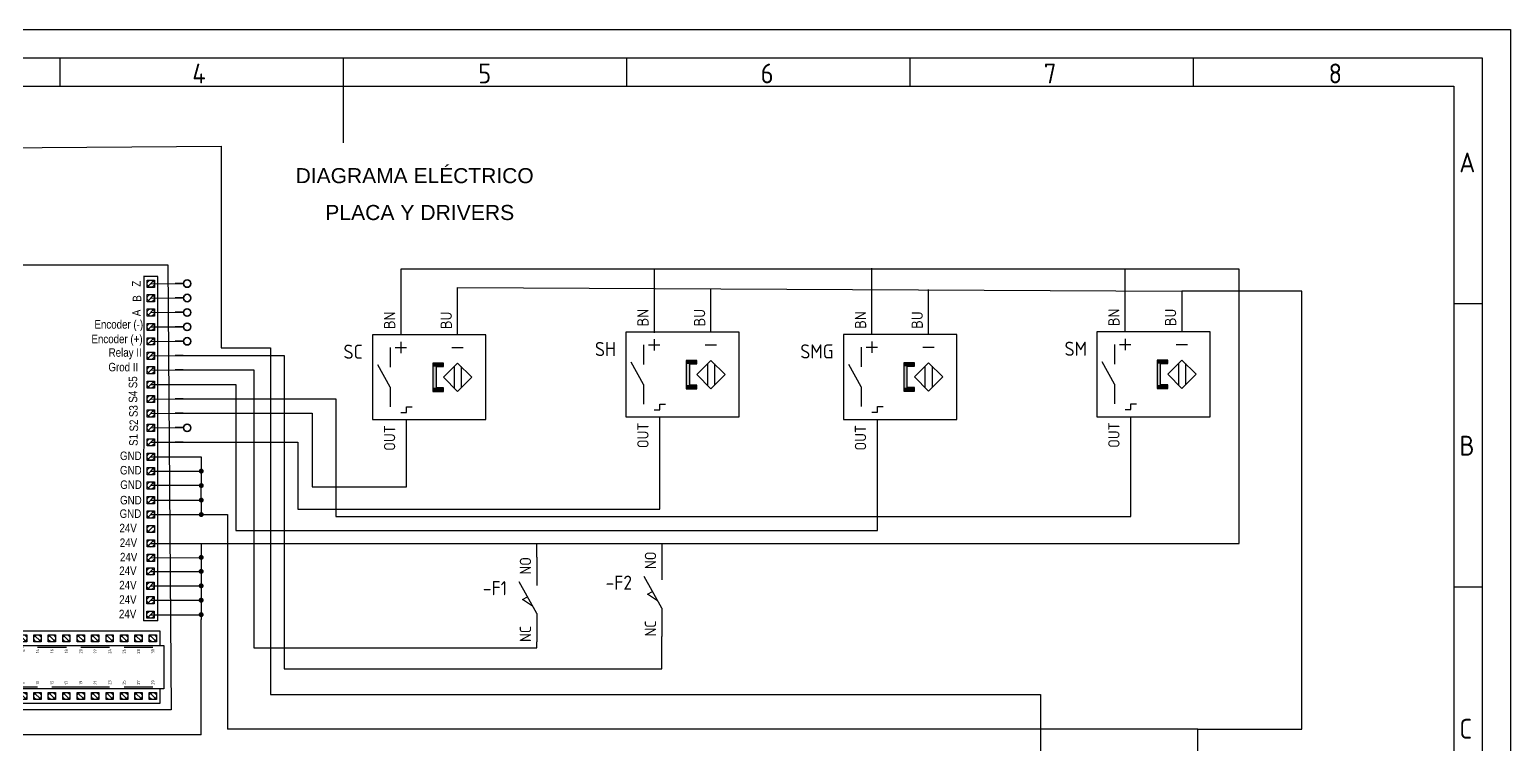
# Model space of a CAD drawing. Header units: millimetres. Extents: x 42961 to 43381, y 28224 to 28521.
# Drawn here: x 43119.8 to 43381.2, y 28394.5 to 28520.8 of the extents above; entities that cross this region are included whole.
import ezdxf
from ezdxf.enums import TextEntityAlignment as Align

# ---------------------------------------------------------------- set-up
doc = ezdxf.new("R2010")
doc.units = ezdxf.units.MM
for name, color, linetype in [('035', 5, 'Continuous'), ('07', 7, 'Continuous'), ('DESC', 7, 'Continuous'), ('MISC', 4, 'Continuous'), ('PDF_Geometría', 7, 'Continuous'), ('PDF_Rellenos sólidos', 1, 'Continuous'), ('PDF_Texto', 7, 'Continuous'), ('SYMS', 7, 'Continuous'), ('TAGS', 4, 'Continuous'), ('TERMS', 3, 'Continuous')]:
    doc.layers.add(name, color=color, linetype=linetype)
doc.styles.add('ISO Proportional', font='isocp.shx')
doc.styles.add('PDF F2', font='arial.ttf')
doc.styles.get("Standard").update_dxf_attribs({"font": 'arial.ttf'})
doc.styles.add('WD_IEC', font='ISOCP2.shx', dxfattribs={"width": 0.9, "height": 4})

# ---------------------------------------------------------------- blocks, each defined once
blk = doc.blocks.new('IEC_border_a3')
at = {"layer": '035'}
for p, q in [((164, 292), (164, 287)), ((214, 292), (214, 287)), ((264, 292), (264, 287)), ((314, 292), (314, 287)), ((364, 292), (364, 287)), ((414.97, 248.54), (409.98, 248.54)), ((414.98, 198.5), (410, 198.5))]:
    blk.add_line(p, q, dxfattribs=at)
for points in [[(0, 297), (420, 297), (420, 0), (0, 0)], [(18, 287), (410, 287), (410, 10), (18, 10)]]:
    blk.add_lwpolyline(points, close=True, dxfattribs=at)
at = {"layer": '07'}
blk.add_line((214, 287), (214, 277), dxfattribs=at)
blk.add_lwpolyline([(13, 292), (415, 292), (415, 5), (13, 5)], close=True, dxfattribs=at)
at = {"layer": '035', "style": 'ISO Proportional'}
for s, p in [('4', (187.38, 287.5)), ('5', (237.84, 287.5)), ('6', (287.69, 287.5)), ('7', (337.67, 287.5)), ('8', (387.92, 287.5)), ('A', (410.98, 271.79)), ('B', (411, 221.75)), ('C', (411, 171.75))]:
    blk.add_text(s, height=3.5, dxfattribs=at).set_placement(p)
blk = doc.blocks.new('PLCIO80MF1-130AA')
for p, q in [((116, 20), (-4, 20)), ((-4, 20), (-4, 12)), ((-2, 18), (2, 18)), ((-2, 14), (-2, 18)), ((-1.41, 17.41), (1.41, 14.59)), ((2, 18), (2, 14)), ((6, 18), (10, 18)), ((6, 14), (6, 18)), ((6.59, 17.41), (9.41, 14.59)), ((10, 18), (10, 14)), ((14, 18), (18, 18)), ((14, 14), (14, 18)), ((14.59, 17.41), (17.41, 14.59)), ((18, 18), (18, 14)), ((22, 18), (26, 18)), ((22, 18), (26, 18)), ((22, 14), (22, 18)), ((22, 14), (22, 18)), ((22.59, 17.41), (25.41, 14.59)), ((26, 18), (26, 14)), ((26, 18), (26, 14)), ((30, 18), (34, 18)), ((30, 14), (30, 18)), ((30.59, 17.41), (33.41, 14.59)), ((34, 18), (34, 14)), ((38, 18), (42, 18)), ((38, 14), (38, 18)), ((38.59, 17.41), (41.41, 14.59)), ((42, 18), (42, 14)), ((46, 18), (50, 18)), ((46, 14), (46, 18)), ((46.59, 17.41), (49.41, 14.59)), ((50, 18), (50, 14)), ((54, 18), (58, 18)), ((54, 14), (54, 18)), ((54.59, 17.41), (57.41, 14.59)), ((58, 18), (58, 14)), ((62, 18), (66, 18)), ((62, 14), (62, 18)), ((62.59, 17.41), (65.41, 14.59)), ((66, 18), (66, 14)), ((70, 18), (74, 18)), ((70, 14), (70, 18)), ((70.59, 17.41), (73.41, 14.59)), ((74, 18), (74, 14)), ((78, 18), (82, 18)), ((78, 14), (78, 18)), ((78.59, 17.41), (81.41, 14.59)), ((82, 18), (82, 14)), ((86, 18), (90, 18)), ((86, 14), (86, 18)), ((86.59, 17.41), (89.41, 14.59)), ((90, 18), (90, 14)), ((94, 18), (98, 18)), ((94, 18), (98, 18)), ((94, 14), (94, 18)), ((94, 14), (94, 18)), ((94.59, 17.41), (97.41, 14.59)), ((98, 18), (98, 14)), ((98, 18), (98, 14)), ((102, 14), (102, 18)), ((102, 14), (102, 18)), ((102, 18), (106, 18)), ((102, 18), (106, 18)), ((102.59, 17.41), (105.41, 14.59)), ((106, 18), (106, 14)), ((106, 18), (106, 14)), ((110, 14), (110, 18)), ((110, 14), (110, 18)), ((110, 18), (114, 18)), ((110, 18), (114, 18)), ((110.59, 17.41), (113.41, 14.59)), ((114, 18), (114, 14)), ((114, 18), (114, 14)), ((116, 12), (116, 20)), ((-6, 12), (118, 12)), ((-6, -12), (-6, 12)), ((2, 14), (-2, 14)), ((10, 14), (6, 14)), ((18, 14), (14, 14)), ((26, 14), (22, 14)), ((26, 14), (22, 14)), ((24, 11), (40, 11)), ((34, 14), (30, 14)), ((42, 14), (38, 14)), ((50, 14), (46, 14)), ((48, 11), (64, 11)), ((58, 14), (54, 14)), ((66, 14), (62, 14)), ((74, 14), (70, 14)), ((72, 11), (88, 11)), ((82, 14), (78, 14)), ((90, 14), (86, 14)), ((98, 14), (94, 14)), ((98, 14), (94, 14)), ((96, 11), (112, 11)), ((106, 14), (102, 14)), ((106, 14), (102, 14)), ((114, 14), (110, 14)), ((114, 14), (110, 14)), ((118, 12), (118, -12)), ((-4, -12), (-6, -12)), ((116, -12), (-4, -12)), ((-4, -12), (-4, -20)), ((-2, -18), (-2, -14)), ((-2, -14), (2, -14)), ((-1.41, -14.59), (1.41, -17.41)), ((2, -14), (2, -18)), ((6, -18), (6, -14)), ((6, -18), (6, -14)), ((6, -14), (10, -14)), ((6, -14), (10, -14)), ((6.59, -14.59), (9.41, -17.41)), ((10, -14), (10, -18)), ((10, -14), (10, -18)), ((14, -18), (14, -14)), ((14, -18), (14, -14)), ((14, -14), (18, -14)), ((14, -14), (18, -14)), ((14.59, -14.59), (17.41, -17.41)), ((16, -11), (48, -11)), ((18, -14), (18, -18)), ((18, -14), (18, -18)), ((22, -18), (22, -14)), ((22, -18), (22, -14)), ((22, -14), (26, -14)), ((22, -14), (26, -14)), ((22.59, -14.59), (25.41, -17.41)), ((26, -14), (26, -18)), ((26, -14), (26, -18)), ((30, -18), (30, -14)), ((30, -18), (30, -14)), ((30, -14), (34, -14)), ((30, -14), (34, -14)), ((30.59, -14.59), (33.41, -17.41)), ((34, -14), (34, -18)), ((34, -14), (34, -18)), ((38, -18), (38, -14)), ((38, -18), (38, -14)), ((38, -14), (42, -14)), ((38, -14), (42, -14)), ((38.59, -14.59), (41.41, -17.41)), ((42, -14), (42, -18)), ((42, -14), (42, -18)), ((46, -18), (46, -14)), ((46, -18), (46, -14)), ((46, -14), (50, -14)), ((46, -14), (50, -14)), ((46.59, -14.59), (49.41, -17.41)), ((50, -14), (50, -18)), ((50, -14), (50, -18)), ((54, -18), (54, -14)), ((54, -18), (54, -14)), ((54, -14), (58, -14)), ((54, -14), (58, -14)), ((54.59, -14.59), (57.41, -17.41)), ((56, -11), (88, -11)), ((58, -14), (58, -18)), ((58, -14), (58, -18)), ((62, -18), (62, -14)), ((62, -18), (62, -14)), ((62, -14), (66, -14)), ((62, -14), (66, -14)), ((62.59, -14.59), (65.41, -17.41)), ((66, -14), (66, -18)), ((66, -14), (66, -18)), ((70, -18), (70, -14)), ((70, -18), (70, -14)), ((70, -14), (74, -14)), ((70, -14), (74, -14)), ((70.59, -14.59), (73.41, -17.41)), ((74, -14), (74, -18)), ((74, -14), (74, -18)), ((78, -18), (78, -14)), ((78, -18), (78, -14)), ((78, -14), (82, -14)), ((78, -14), (82, -14)), ((78.59, -14.59), (81.41, -17.41)), ((82, -14), (82, -18)), ((82, -14), (82, -18)), ((86, -18), (86, -14)), ((86, -18), (86, -14)), ((86, -14), (90, -14)), ((86, -14), (90, -14)), ((86.59, -14.59), (89.41, -17.41)), ((90, -14), (90, -18)), ((90, -14), (90, -18)), ((94, -18), (94, -14)), ((94, -18), (94, -14)), ((94, -14), (98, -14)), ((94, -14), (98, -14)), ((94.59, -14.59), (97.41, -17.41)), ((96, -11), (112, -11)), ((98, -14), (98, -18)), ((98, -14), (98, -18)), ((102, -18), (102, -14)), ((102, -18), (102, -14)), ((102, -14), (106, -14)), ((102, -14), (106, -14)), ((102.59, -14.59), (105.41, -17.41)), ((106, -14), (106, -18)), ((106, -14), (106, -18)), ((110, -14), (114, -14)), ((110, -14), (114, -14)), ((110, -18), (110, -14)), ((110, -18), (110, -14)), ((110.59, -14.59), (113.41, -17.41)), ((114, -14), (114, -18)), ((114, -14), (114, -18)), ((116, -20), (116, -12)), ((118, -12), (116, -12)), ((-4, -20), (116, -20)), ((2, -18), (-2, -18)), ((10, -18), (6, -18)), ((10, -18), (6, -18)), ((18, -18), (14, -18)), ((18, -18), (14, -18)), ((26, -18), (22, -18)), ((26, -18), (22, -18)), ((34, -18), (30, -18)), ((34, -18), (30, -18)), ((42, -18), (38, -18)), ((42, -18), (38, -18)), ((50, -18), (46, -18)), ((50, -18), (46, -18)), ((58, -18), (54, -18)), ((58, -18), (54, -18)), ((66, -18), (62, -18)), ((66, -18), (62, -18)), ((74, -18), (70, -18)), ((74, -18), (70, -18)), ((82, -18), (78, -18)), ((82, -18), (78, -18)), ((90, -18), (86, -18)), ((90, -18), (86, -18)), ((98, -18), (94, -18)), ((98, -18), (94, -18)), ((106, -18), (102, -18)), ((106, -18), (102, -18)), ((114, -18), (110, -18)), ((114, -18), (110, -18))]:
    blk.add_line(p, q)
for centre in [(0, 16), (8, 16), (16, 16), (24, 16), (32, 16), (40, 16), (48, 16), (56, 16), (64, 16), (72, 16), (80, 16), (88, 16), (96, 16), (104, 16), (112, 16), (0, -16), (8, -16), (16, -16), (24, -16), (32, -16), (40, -16), (48, -16), (56, -16), (64, -16), (72, -16), (80, -16), (88, -16), (96, -16), (104, -16), (112, -16)]:
    blk.add_circle(centre, 2)
at = {"style": 'WD_IEC'}
for tag, p, height, width in [('DESCA19', (23.25, 31.96), 2, 0.9), ('DESCB19', (26.75, 31.96), 2, 0.9), ('DESCA21', (39.25, 31.96), 2, 0.9), ('DESCB21', (42.75, 31.96), 2, 0.9), ('DESCA22', (47.25, 31.96), 2, 0.9), ('DESCB22', (50.75, 31.96), 2, 0.9), ('DESCA24', (63.25, 31.96), 2, 0.9), ('DESCB24', (66.75, 31.96), 2, 0.9), ('DESCA25', (71.25, 31.96), 2, 0.9), ('DESCB25', (74.75, 31.96), 2, 0.9), ('DESCA27', (87.25, 31.96), 2, 0.9), ('DESCB27', (90.75, 31.96), 2, 0.9), ('DESCA28', (95.25, 31.96), 2, 0.9), ('DESCB28', (98.75, 31.96), 2, 0.9), ('DESCA30', (111.25, 31.96), 2, 0.9), ('DESCB30', (114.75, 31.96), 2, 0.9), ('WDTAGALT', (-25, -6), 2.5, 0.8)]:
    blk.add_attdef(tag, p, '', height=height, rotation=90, dxfattribs=dict(at, width=width))
at = {"style": 'WD_IEC', "width": 0.9}
for tag, p in [('TERM16', (1, 18.62)), ('TERM17', (9, 18.62)), ('TERM18', (17, 18.62)), ('TERM19', (25, 18.62)), ('TERM20', (33, 18.62)), ('TERM21', (41, 18.62)), ('TERM22', (49, 18.62)), ('TERM23', (57, 18.62)), ('TERM24', (65, 18.62)), ('TERM25', (73, 18.62)), ('TERM26', (81, 18.62)), ('TERM27', (89, 18.62)), ('TERM28', (97, 18.62)), ('TERM29', (105, 18.62)), ('TERM30', (113, 18.62))]:
    blk.add_attdef(tag, text='', height=2, rotation=90, dxfattribs=at).set_placement(p, align=Align.TOP_LEFT)
at = {"style": 'WD_IEC', "flags": 1}
for tag, p in [('X2TERM16', (0, 18)), ('X2TERM17', (8, 18)), ('X2TERM18', (16, 18)), ('X2TERM19', (24, 18)), ('X2TERM20', (32, 18)), ('X2TERM21', (40, 18)), ('X2TERM22', (48, 18)), ('X2TERM23', (56, 18)), ('X2TERM24', (64, 18)), ('X2TERM25', (72, 18)), ('X2TERM26', (80, 18)), ('X2TERM27', (88, 18)), ('X2TERM28', (96, 18)), ('X2TERM29', (104, 18)), ('X2TERM30', (112, 18)), ('X8TERM01', (0, -18)), ('X8TERM02', (8, -18)), ('X8TERM03', (16, -18)), ('X8TERM04', (24, -18)), ('X8TERM05', (32, -18)), ('X8TERM06', (40, -18)), ('X8TERM07', (48, -18)), ('X8TERM08', (56, -18)), ('X8TERM09', (64, -18)), ('X8TERM10', (72, -18)), ('X8TERM11', (80, -18)), ('X8TERM12', (88, -18)), ('X8TERM13', (96, -18)), ('X8TERM14', (104, -18)), ('X8TERM15', (112, -18))]:
    blk.add_attdef(tag, p, '', height=0.25, rotation=90, dxfattribs=at)
at = {"style": 'WD_IEC'}
for tag, width, p in [('TERMDESC16', 0.9, (0, 10)), ('TERMDESC17', 0.9, (8, 10)), ('TERMDESC18', 0.9, (16, 10)), ('TAGA19', 0.9, (24, 10)), ('TERMDESC20', 0.9, (32, 10)), ('TAGA21', 0.8, (40, 10)), ('TAGA22', 0.9, (48, 10)), ('TERMDESC23', 0.9, (56, 10)), ('TAGA24', 0.9, (64, 10)), ('TAGA25', 0.9, (72, 10)), ('TERMDESC26', 0.9, (80, 10)), ('TAGA27', 0.9, (88, 10)), ('TAGA28', 0.9, (96, 10)), ('TERMDESC29', 0.9, (104, 10)), ('TAGA30', 0.9, (112, 10))]:
    blk.add_attdef(tag, text='', height=1.75, rotation=90, dxfattribs=dict(at, width=width)).set_placement(p, align=Align.MIDDLE_RIGHT)
for tag, height, width, p in [('INST', 2.5, 0.8, (-28.08, 0)), ('LOC', 2.5, 0.8, (-21.36, 0)), ('MFG', 1.25, 0.8, (-19.36, 0)), ('CAT', 1.25, 0.9, (-17.61, 0)), ('DESC', 1.25, 0.8, (-10.83, 0))]:
    blk.add_attdef(tag, text='', height=height, rotation=90, dxfattribs=dict(at, width=width)).set_placement(p, align=Align.CENTER)
at = {"linetype": 'Continuous', "style": 'WD_IEC', "flags": 9}
for tag, p in [('ASSYCODE', (-19.5, 3.68)), ('FAMILY', (-19.11, 3.69))]:
    blk.add_attdef(tag, text='', height=0.16, rotation=90, dxfattribs=at).set_placement(p, align=Align.CENTER)
at = {"style": 'WD_IEC'}
for tag, height, p in [('LINE1', 1.75, (-15.36, 0)), ('LINE2', 1.75, (-12.86, 0)), ('TAG1', 2.5, (-8, 0))]:
    blk.add_attdef(tag, text='', height=height, rotation=90, dxfattribs=at).set_placement(p, align=Align.CENTER)
for tag, width, p in [('TERMDESC01', 0.9, (0, -9.72)), ('TERMDESC02', 0.9, (8, -9.72)), ('TERMDESC05', 0.9, (32, -9.72)), ('TERMDESC10', 0.9, (72, -9.72)), ('TERMDESC14', 0.9, (104, -9.72)), ('TAGA03', 0.9, (16, -9.72)), ('TAGA04', 0.9, (24, -9.72)), ('TAGA06', 0.9, (40, -9.72)), ('TAGA07', 0.8, (48, -9.72)), ('TAGA08', 0.9, (56, -9.72)), ('TAGA09', 0.9, (64, -9.72)), ('TAGA11', 0.9, (80, -9.72)), ('TAGA11', 0.9, (80, -9.72)), ('TAGA12', 0.9, (88, -9.72)), ('TAGA13', 0.9, (96, -9.72)), ('TAGA15', 0.9, (112, -9.72))]:
    blk.add_attdef(tag, text='', height=1.75, rotation=90, dxfattribs=dict(at, width=width)).set_placement(p, align=Align.MIDDLE_LEFT)
at = {"style": 'WD_IEC', "width": 0.9}
for tag, p in [('TERM01', (1, -18.46)), ('TERM02', (9, -18.52)), ('TERM03', (17, -18.52)), ('TERM04', (25, -18.52)), ('TERM05', (33, -18.52)), ('TERM06', (41, -18.52)), ('TERM07', (49, -18.52)), ('TERM08', (57, -18.52)), ('TERM09', (65, -18.52)), ('TERM10', (73, -18.52)), ('TERM11', (81, -18.52)), ('TERM12', (89, -18.52)), ('TERM13', (97, -18.52)), ('TERM14', (105, -18.52)), ('TERM15', (113, -18.52))]:
    blk.add_attdef(tag, text='', height=2, rotation=90, dxfattribs=at).set_placement(p, align=Align.TOP_RIGHT)
for tag, p in [('DESCA03', (15.25, -32.04)), ('DESCB03', (18.75, -32.04)), ('DESCA04', (23.25, -32.04)), ('DESCB04', (26.75, -32.04)), ('DESCA06', (39.25, -32.04)), ('DESCB06', (42.75, -32.04)), ('DESCA07', (47.25, -32.04)), ('DESCB07', (50.75, -32.04)), ('DESCA08', (55.25, -32.04)), ('DESCB08', (58.75, -32.04)), ('DESCA09', (63.25, -32.04)), ('DESCB09', (66.75, -32.04)), ('DESCA11', (79.25, -32.04)), ('DESCB11', (82.75, -32.04)), ('DESCA12', (87.25, -32.04)), ('DESCB12', (90.75, -32.04)), ('DESCA13', (95.25, -32.04)), ('DESCB13', (98.75, -32.04)), ('DESCA15', (111.25, -32.04)), ('DESCB15', (114.75, -32.04))]:
    blk.add_attdef(tag, text='', height=2, rotation=90, dxfattribs=at).set_placement(p, align=Align.RIGHT)
blk = doc.blocks.new('VLS11')
for p, q in [((0, 7.5), (0, 2.5)), ((0, -2.5), (-3.12, 3.12)), ((-2.5, 0), (-1.65, 0.47)), ((-0.74, -1.18), (-2.5, 0)), ((0, -2.5), (0, -7.5))]:
    blk.add_line(p, q)
at = {"style": 'WD_IEC'}
for tag, p in [('INST', (-5.25, 6.75)), ('LOC', (-5.25, 3.75)), ('TAG1', (-5.25, 0.75)), ('XREF', (-5.25, -3.75)), ('DESC1', (-5.25, -6.75)), ('DESC2', (-5.25, -9.75)), ('DESC3', (-5.25, -12.75))]:
    blk.add_attdef(tag, text='', height=2.5, dxfattribs=at).set_placement(p, align=Align.RIGHT)
at = {"style": 'WD_IEC', "flags": 1}
for tag, p, height in [('MFG', (2.75, 6.5), 1.5), ('X2TERM01', (0, 7.5), 0.32), ('CAT', (2.75, 4), 1.5), ('X4LINK', (-3.42, 0), 0.32), ('X1LINK', (0, 0), 0.32), ('CONTACT', (1, -2.5), 1), ('ASSYCODE', (1, -4), 1), ('FAMILY', (1, -5.5), 1), ('COMMON', (2.25, -3.75), 1), ('X8TERM02', (0, -7.5), 0.32), ('CATDESC', (1, -7), 1)]:
    blk.add_attdef(tag, p, '', height=height, dxfattribs=at)
at = {"style": 'WD_IEC'}
blk.add_attdef('TERM01', text='', height=2, rotation=90, dxfattribs=at).set_placement((-1, 7.5), align=Align.RIGHT)
blk.add_attdef('TERM02', (-1, -7.5), '', height=2, rotation=90, dxfattribs=at)
at = {"lineweight": 15, "style": 'WD_IEC'}
blk.add_attdef('WDTAGALT', text='', height=2.5, dxfattribs=at).set_placement((-5.25, -15.75), align=Align.RIGHT)
blk = doc.blocks.new('VPX11M3')
for p, q in [((-1.875, 5.25), (-1.875, 1.75)), ((-1, 5.25), (1, 5.25)), ((0, 6.25), (0, 4.25)), ((9, 5.25), (11, 5.25)), ((-1.875, -1.75), (-4.0625, 2.1875)), ((9.375, 1.875), (9.375, -1.875)), ((10.625, 1.875), (10.625, -1.875)), ((-1.875, -1.75), (-1.875, -5.25)), ((0, -6.25), (1, -6.25)), ((1, -6.25), (1, -5.25)), ((1, -5.25), (2, -5.25))]:
    blk.add_line(p, q)
for points in [[(-5, -7.5), (15, -7.5), (15, 7.5), (-5, 7.5)], [(6.25, 1.875), (7.5, 1.875), (7.5, 2.5), (5.625, 2.5), (5.625, -2.5), (7.5, -2.5), (7.5, -1.875), (6.25, -1.875)], [(10, 2.5), (12.5, 0), (10, -2.5), (7.5, 0)]]:
    blk.add_lwpolyline(points, close=True)
for points in [[(5.625, 2.5), (5.625, 1.875), (7.5, 2.5), (7.5, 1.875)], [(5.625, 1.875), (5.625, -1.875), (6.25, 1.875), (6.25, -1.875)], [(5.625, -1.875), (5.625, -2.5), (7.5, -1.875), (7.5, -2.5)]]:
    blk.add_solid(points)
at = {"style": 'WD_IEC'}
for tag, p in [('TERM02', (-1, 8.5)), ('TERM03', (9, 8.5))]:
    blk.add_attdef(tag, p, '', height=2, rotation=90, dxfattribs=at)
for tag, p in [('INST', (-6.75, 10.25)), ('LOC', (-6.75, 6.75)), ('TAG1', (-6.75, 3.25)), ('DESC1', (-6.75, -5.2)), ('DESC2', (-6.75, -8.7)), ('DESC3', (-6.75, -12.2))]:
    blk.add_attdef(tag, text='', height=2.5, dxfattribs=at).set_placement(p, align=Align.RIGHT)
at = {"style": 'WD_IEC', "flags": 1}
for tag, p, height in [('MFG', (17.75, 6.5), 1.5), ('X2TERM02', (0, 7.5), 0.32), ('X2TERM03', (10, 7.5), 0.32), ('CAT', (17.75, 4), 1.5), ('ASSYCODE', (16, -4), 1), ('FAMILY', (16, -5.5), 1), ('X8TERM01', (0, -7.5), 0.32), ('CATDESC', (16, -7), 1)]:
    blk.add_attdef(tag, p, '', height=height, dxfattribs=at)
at = {"lineweight": 15, "style": 'WD_IEC'}
for tag, p in [('XREF', (-6.75, -1.35)), ('WDTAGALT', (-6.75, -15.125))]:
    blk.add_attdef(tag, text='', height=2.5, dxfattribs=at).set_placement(p, align=Align.RIGHT)
at = {"style": 'WD_IEC'}
blk.add_attdef('TERM01', text='', height=2, rotation=90, dxfattribs=at).set_placement((-1, -8.5), align=Align.RIGHT)

msp = doc.modelspace()

# ---------------------------------------------------------------- hatches: boundary and pattern name
at = {"layer": 'PDF_Rellenos sólidos', "transparency": 33554559}
for points in [[(43150.59, 28442.79, 0.414668), (43150.14, 28443.24), (43150.14, 28443.24, 0.414668), (43149.7, 28442.79), (43149.7, 28442.79, 0.414668), (43150.14, 28442.35), (43150.14, 28442.35, 0.414668)], [(43150.59, 28440.25, 0.414668), (43150.14, 28440.69), (43150.14, 28440.69, 0.414668), (43149.7, 28440.25), (43149.7, 28440.25, 0.414668), (43150.14, 28439.8), (43150.14, 28439.8, 0.414668)], [(43150.59, 28437.67, 0.414668), (43150.14, 28438.12), (43150.14, 28438.12, 0.414668), (43149.7, 28437.67), (43149.7, 28437.67, 0.414668), (43150.14, 28437.23), (43150.14, 28437.23, 0.414668)], [(43150.59, 28435.13, 0.414668), (43150.14, 28435.57), (43150.14, 28435.57, 0.414668), (43149.7, 28435.13), (43149.7, 28435.13, 0.414668), (43150.14, 28434.68), (43150.14, 28434.68, 0.414668)]]:
    msp.add_hatch(color=0, dxfattribs=at).paths.add_polyline_path(points)
at = {"layer": 'PDF_Rellenos sólidos', "true_color": 0x800000, "transparency": 33554559}
for points in [[(43150.57, 28427.56, 0.414668), (43150.13, 28428), (43150.13, 28428, 0.414668), (43149.68, 28427.56), (43149.68, 28427.56, 0.414668), (43150.13, 28427.11), (43150.13, 28427.11, 0.414668)], [(43150.57, 28425.08, 0.414668), (43150.13, 28425.53), (43150.13, 28425.53, 0.414668), (43149.68, 28425.08), (43149.68, 28425.08, 0.414668), (43150.13, 28424.64), (43150.13, 28424.64, 0.414668)], [(43150.57, 28422.54, 0.414668), (43150.13, 28422.98), (43150.13, 28422.98, 0.414668), (43149.68, 28422.54), (43149.68, 28422.54, 0.414668), (43150.13, 28422.09), (43150.13, 28422.09, 0.414668)], [(43150.57, 28419.99, 0.414668), (43150.13, 28420.44), (43150.13, 28420.44, 0.414668), (43149.68, 28419.99), (43149.68, 28419.99, 0.414668), (43150.13, 28419.54), (43150.13, 28419.54, 0.414668)], [(43150.57, 28417.44, 0.414668), (43150.13, 28417.89), (43150.13, 28417.89, 0.414668), (43149.68, 28417.44), (43149.68, 28417.44, 0.414668), (43150.13, 28417), (43150.13, 28417, 0.414668)]]:
    msp.add_hatch(color=16, dxfattribs=at).paths.add_polyline_path(points)

# ---------------------------------------------------------------- linework, layer by layer
at = {"color": 1}
for p, q in [((43050.5, 28499.44), (43153.63, 28500.19)), ((43153.63, 28500.19), (43153.63, 28464.56)), ((43333.34, 28478.49), (43185.38, 28478.49)), ((43185.38, 28478.49), (43185.38, 28466.91)), ((43230.09, 28478.44), (43230.09, 28467.25)), ((43268.49, 28466.97), (43268.49, 28478.65)), ((43313.21, 28467.43), (43313.21, 28478.52)), ((43333.34, 28430.03), (43333.34, 28478.49)), ((43153.63, 28464.56), (43162.35, 28464.56)), ((43162.35, 28464.56), (43162.35, 28403.34)), ((43141.23, 28430.03), (43150.13, 28430.03)), ((43150.13, 28430.03), (43150.13, 28425.08)), ((43150.13, 28430.03), (43231.42, 28430.03)), ((43209.35, 28427.62), (43209.35, 28430)), ((43231.42, 28430.03), (43231.42, 28428.59)), ((43231.42, 28430.03), (43333.34, 28430.03)), ((43141.23, 28427.49), (43150.13, 28427.56)), ((43141.2, 28425.08), (43150.13, 28425.08)), ((43150.13, 28425.08), (43150.13, 28419.99)), ((43141.2, 28422.54), (43150.13, 28422.54)), ((43141.2, 28419.99), (43150.13, 28419.99)), ((43150.13, 28419.99), (43150.13, 28417.44)), ((43141.2, 28417.44), (43150.13, 28417.44)), ((43150.13, 28417.44), (43150.13, 28416.56)), ((43150.13, 28396.24), (43150.13, 28416.56)), ((43162.35, 28403.34), (43298.27, 28403.34)), ((43298.27, 28403.34), (43298.27, 28384.77)), ((43150.13, 28396.24), (43066.1, 28396.24))]:
    msp.add_line(p, q, dxfattribs=at)
for p, q in [((43139.99, 28477.14), (43139.92, 28416.33)), ((43142.49, 28477.17), (43139.95, 28477.17)), ((43140.58, 28475.26), (43140.58, 28476.54)), ((43140.58, 28476.54), (43141.86, 28476.54)), ((43141.86, 28475.26), (43140.58, 28475.26)), ((43141.67, 28476.35), (43140.77, 28475.45)), ((43141.22, 28475.9), (43145.55, 28475.95)), ((43141.86, 28476.54), (43141.86, 28475.26)), ((43142.48, 28416.37), (43142.49, 28477.17)), ((43195.38, 28466.91), (43195.38, 28475.21)), ((43195.38, 28475.21), (43323.21, 28474.58)), ((43140.58, 28472.72), (43140.58, 28473.99)), ((43140.58, 28473.99), (43141.86, 28473.99)), ((43141.86, 28472.72), (43140.58, 28472.72)), ((43141.67, 28473.8), (43140.77, 28472.9)), ((43141.22, 28473.35), (43145.55, 28473.4)), ((43141.86, 28473.99), (43141.86, 28472.72)), ((43240.09, 28467.39), (43240.09, 28475.08)), ((43278.49, 28467.02), (43278.49, 28474.85)), ((43323.21, 28474.58), (43323.21, 28467.36)), ((43344.4, 28474.58), (43323.21, 28474.58)), ((43344.4, 28397.21), (43344.4, 28474.58)), ((43140.58, 28470.17), (43140.58, 28471.44)), ((43140.58, 28471.44), (43141.86, 28471.44)), ((43141.86, 28470.17), (43140.58, 28470.17)), ((43141.67, 28471.26), (43140.77, 28470.36)), ((43141.22, 28470.81), (43145.55, 28470.86)), ((43141.86, 28471.44), (43141.86, 28470.17)), ((43140.58, 28467.62), (43140.58, 28468.9)), ((43140.58, 28467.62), (43140.58, 28468.9)), ((43140.58, 28468.9), (43141.86, 28468.9)), ((43140.58, 28468.9), (43141.86, 28468.9)), ((43141.86, 28467.62), (43140.58, 28467.62)), ((43141.86, 28467.62), (43140.58, 28467.62)), ((43141.67, 28468.71), (43140.77, 28467.81)), ((43141.22, 28468.26), (43145.55, 28468.31)), ((43141.86, 28468.9), (43141.86, 28467.62)), ((43141.86, 28468.9), (43141.86, 28467.62)), ((43140.58, 28465.08), (43140.58, 28466.35)), ((43140.58, 28466.35), (43141.86, 28466.35)), ((43141.86, 28465.08), (43140.58, 28465.08)), ((43141.67, 28466.16), (43140.77, 28465.26)), ((43141.22, 28465.71), (43145.55, 28465.76)), ((43141.86, 28466.35), (43141.86, 28465.08)), ((43140.58, 28462.53), (43140.58, 28463.8)), ((43140.58, 28463.8), (43141.86, 28463.8)), ((43141.86, 28462.53), (43140.58, 28462.53)), ((43141.67, 28463.62), (43140.77, 28462.72)), ((43141.22, 28463.17), (43145.55, 28463.22)), ((43141.86, 28463.8), (43141.86, 28462.53)), ((43140.58, 28459.98), (43140.58, 28461.26)), ((43140.58, 28461.26), (43141.86, 28461.26)), ((43141.86, 28459.98), (43140.58, 28459.98)), ((43141.67, 28461.07), (43140.77, 28460.17)), ((43141.22, 28460.62), (43145.55, 28460.67)), ((43141.86, 28461.26), (43141.86, 28459.98)), ((43140.58, 28457.44), (43140.58, 28458.71)), ((43140.58, 28458.71), (43141.86, 28458.71)), ((43141.86, 28457.44), (43140.58, 28457.44)), ((43141.67, 28458.52), (43140.77, 28457.62)), ((43141.22, 28458.07), (43145.55, 28458.12)), ((43141.86, 28458.71), (43141.86, 28457.44)), ((43140.58, 28454.89), (43140.58, 28456.16)), ((43140.58, 28456.16), (43141.86, 28456.16)), ((43141.86, 28454.89), (43140.58, 28454.89)), ((43141.67, 28455.98), (43140.77, 28455.08)), ((43141.22, 28455.53), (43145.55, 28455.58)), ((43141.86, 28456.16), (43141.86, 28454.89)), ((43140.58, 28452.34), (43140.58, 28453.62)), ((43140.58, 28453.62), (43141.86, 28453.62)), ((43141.86, 28452.34), (43140.58, 28452.34)), ((43141.67, 28453.43), (43140.77, 28452.53)), ((43141.22, 28452.98), (43145.55, 28453.03)), ((43141.86, 28453.62), (43141.86, 28452.34)), ((43140.58, 28449.8), (43140.58, 28451.07)), ((43140.58, 28451.07), (43141.86, 28451.07)), ((43141.86, 28449.8), (43140.58, 28449.8)), ((43141.67, 28450.88), (43140.77, 28449.98)), ((43141.22, 28450.43), (43145.55, 28450.48)), ((43141.86, 28451.07), (43141.86, 28449.8)), ((43140.58, 28447.25), (43140.58, 28448.52)), ((43140.58, 28448.52), (43141.86, 28448.52)), ((43141.86, 28447.25), (43140.58, 28447.25)), ((43141.67, 28448.34), (43140.77, 28447.44)), ((43141.22, 28447.89), (43145.55, 28447.94)), ((43141.86, 28448.52), (43141.86, 28447.25)), ((43140.58, 28444.7), (43140.58, 28445.98)), ((43140.58, 28444.7), (43140.58, 28445.98)), ((43140.58, 28445.98), (43141.86, 28445.98)), ((43140.58, 28445.98), (43141.86, 28445.98)), ((43141.86, 28444.7), (43140.58, 28444.7)), ((43141.86, 28444.7), (43140.58, 28444.7)), ((43141.67, 28445.79), (43140.77, 28444.89)), ((43141.22, 28445.34), (43150.14, 28445.34)), ((43141.86, 28445.98), (43141.86, 28444.7)), ((43141.86, 28445.98), (43141.86, 28444.7)), ((43150.14, 28445.34), (43150.14, 28442.79)), ((43140.58, 28443.43), (43141.86, 28443.43)), ((43140.58, 28443.43), (43141.86, 28443.43)), ((43140.58, 28442.16), (43140.58, 28443.43)), ((43140.58, 28442.16), (43140.58, 28443.43)), ((43141.86, 28442.16), (43140.58, 28442.16)), ((43141.86, 28442.16), (43140.58, 28442.16)), ((43141.67, 28443.24), (43140.77, 28442.34)), ((43141.22, 28442.79), (43150.14, 28442.79)), ((43141.86, 28443.43), (43141.86, 28442.16)), ((43141.86, 28443.43), (43141.86, 28442.16)), ((43150.14, 28442.79), (43150.14, 28440.25)), ((43140.58, 28440.88), (43141.86, 28440.88)), ((43140.58, 28440.88), (43141.86, 28440.88)), ((43140.58, 28439.61), (43140.58, 28440.88)), ((43140.58, 28439.61), (43140.58, 28440.88)), ((43141.86, 28439.61), (43140.58, 28439.61)), ((43141.86, 28439.61), (43140.58, 28439.61)), ((43141.67, 28440.7), (43140.77, 28439.8)), ((43150.14, 28440.25), (43141.22, 28440.25)), ((43141.86, 28440.88), (43141.86, 28439.61)), ((43141.86, 28440.88), (43141.86, 28439.61)), ((43150.14, 28437.67), (43150.14, 28440.25)), ((43140.59, 28437.04), (43140.59, 28438.31)), ((43140.59, 28438.31), (43141.87, 28438.31)), ((43141.87, 28437.04), (43140.59, 28437.04)), ((43141.68, 28438.12), (43140.78, 28437.22)), ((43141.23, 28437.67), (43150.14, 28437.67)), ((43141.87, 28438.31), (43141.87, 28437.04)), ((43150.14, 28437.67), (43150.14, 28435.13)), ((43140.59, 28434.49), (43140.59, 28435.76)), ((43140.59, 28435.76), (43141.87, 28435.76)), ((43141.87, 28434.49), (43140.59, 28434.49)), ((43141.68, 28435.58), (43140.78, 28434.68)), ((43141.23, 28435.13), (43150.14, 28435.13)), ((43141.87, 28435.76), (43141.87, 28434.49)), ((43150.14, 28435.13), (43154.79, 28435.13)), ((43154.79, 28435.13), (43154.79, 28397.21)), ((43140.59, 28431.94), (43140.59, 28433.22)), ((43140.59, 28433.22), (43141.87, 28433.22)), ((43141.87, 28431.94), (43140.59, 28431.94)), ((43141.68, 28433.03), (43140.78, 28432.13)), ((43141.87, 28433.22), (43141.87, 28431.94)), ((43140.59, 28429.4), (43140.59, 28430.67)), ((43140.59, 28429.4), (43140.59, 28430.67)), ((43140.59, 28430.67), (43141.87, 28430.67)), ((43140.59, 28430.67), (43141.87, 28430.67)), ((43141.87, 28429.4), (43140.59, 28429.4)), ((43141.87, 28429.4), (43140.59, 28429.4)), ((43141.68, 28430.48), (43140.78, 28429.58)), ((43141.87, 28430.67), (43141.87, 28429.4)), ((43141.87, 28430.67), (43141.87, 28429.4)), ((43140.56, 28424.45), (43140.56, 28425.72)), ((43140.56, 28425.72), (43141.83, 28425.72)), ((43140.59, 28426.85), (43140.59, 28428.12)), ((43140.59, 28428.12), (43141.87, 28428.12)), ((43141.87, 28426.85), (43140.59, 28426.85)), ((43141.65, 28425.53), (43140.75, 28424.63)), ((43141.68, 28427.94), (43140.78, 28427.04)), ((43141.83, 28425.72), (43141.83, 28424.45)), ((43141.87, 28428.12), (43141.87, 28426.85)), ((43141.83, 28424.45), (43140.56, 28424.45)), ((43140.56, 28421.9), (43140.56, 28423.17)), ((43140.56, 28423.17), (43141.83, 28423.17)), ((43141.65, 28422.99), (43140.75, 28422.09)), ((43141.83, 28423.17), (43141.83, 28421.9)), ((43141.83, 28421.9), (43140.56, 28421.9)), ((43140.56, 28419.35), (43140.56, 28420.63)), ((43140.56, 28420.63), (43141.83, 28420.63)), ((43141.65, 28420.44), (43140.75, 28419.54)), ((43141.83, 28420.63), (43141.83, 28419.35)), ((43141.83, 28419.35), (43140.56, 28419.35)), ((43140.56, 28416.81), (43140.56, 28418.08)), ((43140.56, 28416.81), (43140.56, 28418.08)), ((43140.56, 28418.08), (43141.83, 28418.08)), ((43140.56, 28418.08), (43141.83, 28418.08)), ((43141.65, 28417.89), (43140.75, 28416.99)), ((43141.83, 28418.08), (43141.83, 28416.81)), ((43141.83, 28418.08), (43141.83, 28416.81)), ((43142.47, 28416.33), (43139.92, 28416.33)), ((43141.83, 28416.81), (43140.56, 28416.81)), ((43141.83, 28416.81), (43140.56, 28416.81)), ((43209.35, 28411.58), (43209.35, 28412.62)), ((43326.02, 28397.21), (43154.79, 28397.21)), ((43326.02, 28376.08), (43326.02, 28397.21)), ((43326.02, 28397.21), (43344.4, 28397.21))]:
    msp.add_line(p, q)
at = {"color": 30}
for p, q in [((43146.92, 28463.22), (43164.79, 28463.22)), ((43164.79, 28463.22), (43164.79, 28407.9)), ((43146.92, 28460.67), (43159.43, 28460.67)), ((43159.43, 28460.67), (43159.43, 28411.58)), ((43145.55, 28458.12), (43156.23, 28458.12)), ((43156.23, 28458.12), (43156.23, 28432.28)), ((43146.92, 28455.58), (43173.87, 28455.58)), ((43173.87, 28455.58), (43173.87, 28434.8)), ((43146.92, 28453.03), (43169.69, 28453.03)), ((43169.69, 28453.03), (43169.69, 28440.03)), ((43186.38, 28440.03), (43186.38, 28451.92)), ((43231.09, 28436.07), (43231.09, 28452.36)), ((43269.49, 28432.28), (43269.49, 28451.92)), ((43314.21, 28434.8), (43314.21, 28452.43)), ((43146.92, 28447.94), (43167.19, 28447.94)), ((43167.19, 28447.94), (43167.19, 28436.07)), ((43169.69, 28440.03), (43186.38, 28440.03)), ((43167.19, 28436.07), (43231.09, 28436.07)), ((43173.87, 28434.8), (43314.21, 28434.8)), ((43156.23, 28432.28), (43269.49, 28432.28)), ((43231.42, 28407.9), (43231.42, 28413.59)), ((43159.43, 28411.58), (43209.35, 28411.58)), ((43164.79, 28407.9), (43231.42, 28407.9))]:
    msp.add_line(p, q, dxfattribs=at)
msp.add_lwpolyline([(43045.83, 28479.21), (43144.23, 28479.21), (43144.85, 28400.63), (43045.13, 28400.63)], close=True)
for centre in [(43141.22, 28475.9), (43141.22, 28473.35), (43141.22, 28470.81), (43141.22, 28468.26), (43141.22, 28465.71), (43141.22, 28463.17), (43141.22, 28460.62), (43141.22, 28458.07), (43141.22, 28455.53), (43141.22, 28452.98), (43141.22, 28450.43), (43141.22, 28447.89), (43141.22, 28445.34), (43141.22, 28442.79), (43141.22, 28440.25), (43141.23, 28437.67), (43141.23, 28435.13), (43141.23, 28432.58), (43141.23, 28430.03), (43141.2, 28425.08), (43141.23, 28427.49), (43141.2, 28422.54), (43141.2, 28419.99), (43141.2, 28417.44)]:
    msp.add_circle(centre, 0.637)
at = {"layer": 'PDF_Geometría', "lineweight": 35}
for points in [[(43146.92, 28475.95), (43145.55, 28475.95)], [(43146.92, 28473.4), (43145.55, 28473.4)], [(43146.92, 28470.86), (43145.55, 28470.86)], [(43146.92, 28468.31), (43145.55, 28468.31)], [(43146.92, 28465.76), (43145.55, 28465.76)], [(43146.92, 28463.22), (43145.55, 28463.22)], [(43146.92, 28460.67), (43145.55, 28460.67)], [(43146.92, 28455.58), (43145.55, 28455.58)], [(43146.92, 28453.03), (43145.55, 28453.03)], [(43146.92, 28450.48), (43145.55, 28450.48)], [(43146.92, 28447.94), (43145.55, 28447.94)]]:
    msp.add_lwpolyline(points, dxfattribs=at)
for centre in [(43147.65, 28475.92), (43147.65, 28473.37), (43147.65, 28470.82), (43147.65, 28468.28), (43147.65, 28465.73), (43147.65, 28450.45)]:
    msp.add_circle(centre, 0.655, dxfattribs=at)

# ---------------------------------------------------------------- block references
msp.add_blockref('IEC_border_a3', (42961.18, 28223.79))
at = {"layer": 'SYMS'}
ref = msp.add_blockref('VPX11M3', (43185.38, 28459.39), dxfattribs=at)
ref.add_attrib('TERM03', 'BU', (43194.38, 28467.89), dxfattribs={"layer": 'TERMS', "height": 2, "rotation": 90, "style": 'WD_IEC'})
ref.add_attrib('TERM02', 'BN', (43184.38, 28467.89), dxfattribs={"layer": 'TERMS', "height": 2, "rotation": 90, "style": 'WD_IEC'})
ref.add_attrib('TERM01', 'OUT', dxfattribs={"layer": 'TERMS', "height": 2, "rotation": 90, "style": 'WD_IEC'}).set_placement((43184.38, 28450.89), align=Align.RIGHT)
ref.add_attrib('TAG1', 'SC', dxfattribs={"layer": 'TAGS', "height": 2.5, "style": 'WD_IEC'}).set_placement((43178.63, 28462.64), align=Align.RIGHT)
ref = msp.add_blockref('VPX11M3', (43230.09, 28459.86), dxfattribs=at)
ref.add_attrib('TERM03', 'BU', (43239.09, 28468.36), dxfattribs={"layer": 'TERMS', "height": 2, "rotation": 90, "style": 'WD_IEC'})
ref.add_attrib('TERM02', 'BN', (43229.09, 28468.36), dxfattribs={"layer": 'TERMS', "height": 2, "rotation": 90, "style": 'WD_IEC'})
ref.add_attrib('TERM01', 'OUT', dxfattribs={"layer": 'TERMS', "height": 2, "rotation": 90, "style": 'WD_IEC'}).set_placement((43229.09, 28451.36), align=Align.RIGHT)
ref.add_attrib('TAG1', 'SH', dxfattribs={"layer": 'TAGS', "height": 2.5, "style": 'WD_IEC'}).set_placement((43223.34, 28463.11), align=Align.RIGHT)
ref = msp.add_blockref('VPX11M3', (43268.49, 28459.44), dxfattribs=at)
ref.add_attrib('TERM03', 'BU', (43277.49, 28467.94), dxfattribs={"layer": 'TERMS', "height": 2, "rotation": 90, "style": 'WD_IEC'})
ref.add_attrib('TERM02', 'BN', (43267.49, 28467.94), dxfattribs={"layer": 'TERMS', "height": 2, "rotation": 90, "style": 'WD_IEC'})
ref.add_attrib('TERM01', 'OUT', dxfattribs={"layer": 'TERMS', "height": 2, "rotation": 90, "style": 'WD_IEC'}).set_placement((43267.49, 28450.94), align=Align.RIGHT)
ref.add_attrib('TAG1', 'SMG', dxfattribs={"layer": 'TAGS', "height": 2.5, "style": 'WD_IEC'}).set_placement((43261.74, 28462.69), align=Align.RIGHT)
ref = msp.add_blockref('VPX11M3', (43313.21, 28459.91), dxfattribs=at)
ref.add_attrib('TERM03', 'BU', (43322.21, 28468.41), dxfattribs={"layer": 'TERMS', "height": 2, "rotation": 90, "style": 'WD_IEC'})
ref.add_attrib('TERM02', 'BN', (43312.21, 28468.41), dxfattribs={"layer": 'TERMS', "height": 2, "rotation": 90, "style": 'WD_IEC'})
ref.add_attrib('TERM01', 'OUT', dxfattribs={"layer": 'TERMS', "height": 2, "rotation": 90, "style": 'WD_IEC'}).set_placement((43312.21, 28451.41), align=Align.RIGHT)
ref.add_attrib('TAG1', 'SM', dxfattribs={"layer": 'TAGS', "height": 2.5, "style": 'WD_IEC'}).set_placement((43306.46, 28463.16), align=Align.RIGHT)
ref = msp.add_blockref('VLS11', (43231.42, 28421.09), dxfattribs=at)
ref.add_attrib('TERM02', 'NC', (43230.42, 28413.59), dxfattribs={"layer": 'TERMS', "height": 2, "rotation": 90, "style": 'WD_IEC'})
ref.add_attrib('TERM01', 'NO', dxfattribs={"layer": 'TERMS', "height": 2, "rotation": 90, "style": 'WD_IEC'}).set_placement((43230.42, 28428.59), align=Align.RIGHT)
ref.add_attrib('TAG1', '-F2', dxfattribs={"layer": 'TAGS', "height": 2.5, "style": 'WD_IEC'}).set_placement((43226.17, 28421.84), align=Align.RIGHT)
ref = msp.add_blockref('VLS11', (43209.35, 28420.12), dxfattribs=at)
ref.add_attrib('TERM02', 'NC', (43208.35, 28412.62), dxfattribs={"layer": 'TERMS', "height": 2, "rotation": 90, "style": 'WD_IEC'})
ref.add_attrib('TERM01', 'NO', dxfattribs={"layer": 'TERMS', "height": 2, "rotation": 90, "style": 'WD_IEC'}).set_placement((43208.35, 28427.62), align=Align.RIGHT)
ref.add_attrib('TAG1', '-F1', dxfattribs={"layer": 'TAGS', "height": 2.5, "style": 'WD_IEC'}).set_placement((43204.1, 28420.87), align=Align.RIGHT)
ref = msp.add_blockref('PLCIO80MF1-130AA', (43105.96, 28408.17), dxfattribs=dict(at, xscale=0.3183318, yscale=0.3183318, zscale=0.3183318))
ref.add_attrib('TAGA15', '29', dxfattribs={"layer": 'TAGS', "height": 0.557, "rotation": 90, "style": 'WD_IEC', "width": 0.9}).set_placement((43141.61, 28405.07), align=Align.MIDDLE_LEFT)
ref.add_attrib('TAGA30', '30', dxfattribs={"layer": 'TAGS', "height": 0.557, "rotation": 90, "style": 'WD_IEC', "width": 0.9}).set_placement((43141.61, 28411.35), align=Align.MIDDLE_RIGHT)
ref.add_attrib('TERMDESC14', '27', dxfattribs={"layer": 'TERMS', "height": 0.557, "rotation": 90, "style": 'WD_IEC', "width": 0.9}).set_placement((43139.07, 28405.07), align=Align.MIDDLE_LEFT)
ref.add_attrib('TERMDESC29', '28', dxfattribs={"layer": 'TERMS', "height": 0.557, "rotation": 90, "style": 'WD_IEC', "width": 0.9}).set_placement((43139.07, 28411.35), align=Align.MIDDLE_RIGHT)
ref.add_attrib('MFG', 'conector A', dxfattribs={"layer": 'MISC', "height": 0.398, "rotation": 90, "style": 'WD_IEC', "width": 0.8}).set_placement((43099.8, 28408.17), align=Align.CENTER)
ref.add_attrib('CAT', 'conector A (4 simbolos)', dxfattribs={"layer": 'MISC', "height": 0.3979, "rotation": 90, "style": 'WD_IEC', "width": 0.9}).set_placement((43100.36, 28408.17), align=Align.CENTER)
ref.add_attrib('DESC', 'conector 30 pines', dxfattribs={"layer": 'DESC', "height": 0.3979, "rotation": 90, "style": 'WD_IEC', "width": 0.8}).set_placement((43102.51, 28408.17), align=Align.CENTER)
ref.add_attrib('TAG1', 'A', dxfattribs={"layer": 'TAGS', "height": 0.796, "rotation": 90, "style": 'WD_IEC'}).set_placement((43103.41, 28408.17), align=Align.CENTER)
ref.add_attrib('TERMDESC16', '2', dxfattribs={"layer": 'TERMS', "height": 0.557, "rotation": 90, "style": 'WD_IEC', "width": 0.9}).set_placement((43105.96, 28411.35), align=Align.MIDDLE_RIGHT)
ref.add_attrib('TERMDESC01', '1', dxfattribs={"layer": 'TERMS', "height": 0.557, "rotation": 90, "style": 'WD_IEC', "width": 0.9}).set_placement((43105.96, 28405.07), align=Align.MIDDLE_LEFT)
ref.add_attrib('TERMDESC02', '3', dxfattribs={"layer": 'TERMS', "height": 0.557, "rotation": 90, "style": 'WD_IEC', "width": 0.9}).set_placement((43108.51, 28405.07), align=Align.MIDDLE_LEFT)
ref.add_attrib('TERMDESC17', '4', dxfattribs={"layer": 'TERMS', "height": 0.557, "rotation": 90, "style": 'WD_IEC', "width": 0.9}).set_placement((43108.51, 28411.35), align=Align.MIDDLE_RIGHT)
ref.add_attrib('TERMDESC18', '6', dxfattribs={"layer": 'TERMS', "height": 0.557, "rotation": 90, "style": 'WD_IEC', "width": 0.9}).set_placement((43111.05, 28411.35), align=Align.MIDDLE_RIGHT)
ref.add_attrib('TAGA03', '5', dxfattribs={"layer": 'TAGS', "height": 0.557, "rotation": 90, "style": 'WD_IEC', "width": 0.9}).set_placement((43111.05, 28405.07), align=Align.MIDDLE_LEFT)
ref.add_attrib('TAGA04', '7', dxfattribs={"layer": 'TAGS', "height": 0.557, "rotation": 90, "style": 'WD_IEC', "width": 0.9}).set_placement((43113.6, 28405.07), align=Align.MIDDLE_LEFT)
ref.add_attrib('TAGA19', '8', dxfattribs={"layer": 'TAGS', "height": 0.557, "rotation": 90, "style": 'WD_IEC', "width": 0.9}).set_placement((43113.6, 28411.35), align=Align.MIDDLE_RIGHT)
ref.add_attrib('TERMDESC20', '10', dxfattribs={"layer": 'TERMS', "height": 0.557, "rotation": 90, "style": 'WD_IEC', "width": 0.9}).set_placement((43116.15, 28411.35), align=Align.MIDDLE_RIGHT)
ref.add_attrib('TERMDESC05', '9', dxfattribs={"layer": 'TERMS', "height": 0.557, "rotation": 90, "style": 'WD_IEC', "width": 0.9}).set_placement((43116.15, 28405.07), align=Align.MIDDLE_LEFT)
ref.add_attrib('TAGA06', '11', dxfattribs={"layer": 'TAGS', "height": 0.557, "rotation": 90, "style": 'WD_IEC', "width": 0.9}).set_placement((43118.69, 28405.07), align=Align.MIDDLE_LEFT)
ref.add_attrib('TAGA21', '12', dxfattribs={"layer": 'TAGS', "height": 0.557, "rotation": 90, "style": 'WD_IEC', "width": 0.8}).set_placement((43118.69, 28411.35), align=Align.MIDDLE_RIGHT)
ref.add_attrib('TAGA22', '14', dxfattribs={"layer": 'TAGS', "height": 0.557, "rotation": 90, "style": 'WD_IEC', "width": 0.9}).set_placement((43121.24, 28411.35), align=Align.MIDDLE_RIGHT)
ref.add_attrib('TAGA07', '13', dxfattribs={"layer": 'TAGS', "height": 0.557, "rotation": 90, "style": 'WD_IEC', "width": 0.8}).set_placement((43121.24, 28405.07), align=Align.MIDDLE_LEFT)
ref.add_attrib('TAGA08', '15', dxfattribs={"layer": 'TAGS', "height": 0.557, "rotation": 90, "style": 'WD_IEC', "width": 0.9}).set_placement((43123.79, 28405.07), align=Align.MIDDLE_LEFT)
ref.add_attrib('TERMDESC23', '16', dxfattribs={"layer": 'TERMS', "height": 0.557, "rotation": 90, "style": 'WD_IEC', "width": 0.9}).set_placement((43123.79, 28411.35), align=Align.MIDDLE_RIGHT)
ref.add_attrib('TAGA24', '18', dxfattribs={"layer": 'TAGS', "height": 0.557, "rotation": 90, "style": 'WD_IEC', "width": 0.9}).set_placement((43126.33, 28411.35), align=Align.MIDDLE_RIGHT)
ref.add_attrib('TAGA09', '17', dxfattribs={"layer": 'TAGS', "height": 0.557, "rotation": 90, "style": 'WD_IEC', "width": 0.9}).set_placement((43126.33, 28405.07), align=Align.MIDDLE_LEFT)
ref.add_attrib('TERMDESC10', '19', dxfattribs={"layer": 'TERMS', "height": 0.557, "rotation": 90, "style": 'WD_IEC', "width": 0.9}).set_placement((43128.88, 28405.07), align=Align.MIDDLE_LEFT)
ref.add_attrib('TAGA25', '20', dxfattribs={"layer": 'TAGS', "height": 0.557, "rotation": 90, "style": 'WD_IEC', "width": 0.9}).set_placement((43128.88, 28411.35), align=Align.MIDDLE_RIGHT)
ref.add_attrib('TERMDESC26', '22', dxfattribs={"layer": 'TERMS', "height": 0.557, "rotation": 90, "style": 'WD_IEC', "width": 0.9}).set_placement((43131.43, 28411.35), align=Align.MIDDLE_RIGHT)
ref.add_attrib('TAGA11', '21', dxfattribs={"layer": 'TAGS', "height": 0.557, "rotation": 90, "style": 'WD_IEC', "width": 0.9}).set_placement((43131.43, 28405.07), align=Align.MIDDLE_LEFT)
ref.add_attrib('TAGA27', '24', dxfattribs={"layer": 'TAGS', "height": 0.557, "rotation": 90, "style": 'WD_IEC', "width": 0.9}).set_placement((43133.97, 28411.35), align=Align.MIDDLE_RIGHT)
ref.add_attrib('TAGA28', '26', dxfattribs={"layer": 'TAGS', "height": 0.557, "rotation": 90, "style": 'WD_IEC', "width": 0.9}).set_placement((43136.52, 28411.35), align=Align.MIDDLE_RIGHT)
ref.add_attrib('TAGA12', '23', dxfattribs={"layer": 'TAGS', "height": 0.557, "rotation": 90, "style": 'WD_IEC', "width": 0.9}).set_placement((43133.97, 28405.07), align=Align.MIDDLE_LEFT)
ref.add_attrib('TAGA13', '25', dxfattribs={"layer": 'TAGS', "height": 0.557, "rotation": 90, "style": 'WD_IEC', "width": 0.9}).set_placement((43136.52, 28405.07), align=Align.MIDDLE_LEFT)

# ---------------------------------------------------------------- texts
at = {"char_height": 1.5, "attachment_point": 1, "rotation": 90}
for s, insert in [('{\\fArial Narrow|b0|i0|c0|p34;Z}', (43137.92, 28475.39)), ('{\\fArial Narrow|b0|i0|c0|p34;B}', (43138.05, 28472.72)), ('{\\fArial Narrow|b0|i0|c0|p34;A}', (43137.95, 28470.17)), ('{\\fArial Narrow|b0|i0|c0|p34;S5}', (43137.34, 28457.44)), ('{\\fArial Narrow|b0|i0|c0|p34;S4}', (43137.34, 28454.89)), ('{\\fArial Narrow|b0|i0|c0|p34;S3}', (43137.42, 28452.34)), ('{\\fArial Narrow|b0|i0|c0|p34;S2}', (43137.49, 28449.8)), ('{\\fArial Narrow|b0|i0|c0|p34;S1}', (43137.42, 28447.25))]:
    msp.add_mtext_dynamic_manual_height_columns(s, width=3.1884, gutter_width=12.5, heights=[0], dxfattribs=dict(at, insert=insert))
at = {"char_height": 1.5, "attachment_point": 1}
for s, width, insert in [('{\\fArial Narrow|b0|i0|c0|p34;Encoder (-)}', 10.7585, (43131.29, 28469.47)), ('{\\fArial Narrow|b0|i0|c0|p34;Encoder (+)}', 12.024, (43130.76, 28466.89)), ('      {\\fArial Narrow|b0|i0|c0|p34;Relay II}', 12.024, (43130.31, 28464.5)), ('      {\\fArial Narrow|b0|i0|c0|p34;Grod II}', 12.024, (43130.26, 28461.92)), ('        {\\fArial Narrow|b0|i0|c0|p34;GND}', 12.024, (43131.14, 28446.25)), ('        {\\fArial Narrow|b0|i0|c0|p34;GND}', 12.024, (43131.14, 28443.71)), ('        {\\fArial Narrow|b0|i0|c0|p34;GND}', 12.024, (43131.19, 28441.16)), ('        {\\fArial Narrow|b0|i0|c0|p34;GND}', 12.024, (43131.08, 28436.04)), ('        {\\fArial Narrow|b0|i0|c0|p34;GND}', 12.024, (43131.15, 28438.42)), ('        {\\fArial Narrow|b0|i0|c0|p34;24V}', 12.024, (43131.05, 28433.49)), ('        {\\fArial Narrow|b0|i0|c0|p34;24V}', 12.024, (43131.1, 28430.9)), ('        {\\fArial Narrow|b0|i0|c0|p34;24V}', 12.024, (43131.14, 28428.36)), ('        {\\fArial Narrow|b0|i0|c0|p34;24V}', 12.024, (43131.01, 28425.95)), ('        {\\fArial Narrow|b0|i0|c0|p34;24V}', 12.024, (43131.01, 28423.41)), ('        {\\fArial Narrow|b0|i0|c0|p34;24V}', 12.024, (43131.01, 28420.86)), ('        {\\fArial Narrow|b0|i0|c0|p34;24V}', 12.024, (43130.96, 28418.31))]:
    msp.add_mtext_dynamic_manual_height_columns(s, width=width, gutter_width=12.5, heights=[0], dxfattribs=dict(at, insert=insert))
at = {"layer": 'PDF_Texto', "insert": (43166.8, 28494.97), "char_height": 2.6532, "attachment_point": 4, "style": 'PDF F2'}
msp.add_mtext('DIAGRAMA ELÉCTRICO', dxfattribs=at)
at = {"layer": 'PDF_Texto', "insert": (43172.02, 28488.46), "char_height": 2.6687, "width": 35.2481, "attachment_point": 4, "style": 'PDF F2'}
msp.add_mtext('PLACA Y DRIVERS ', dxfattribs=at)

doc.saveas('drawing.dxf')
